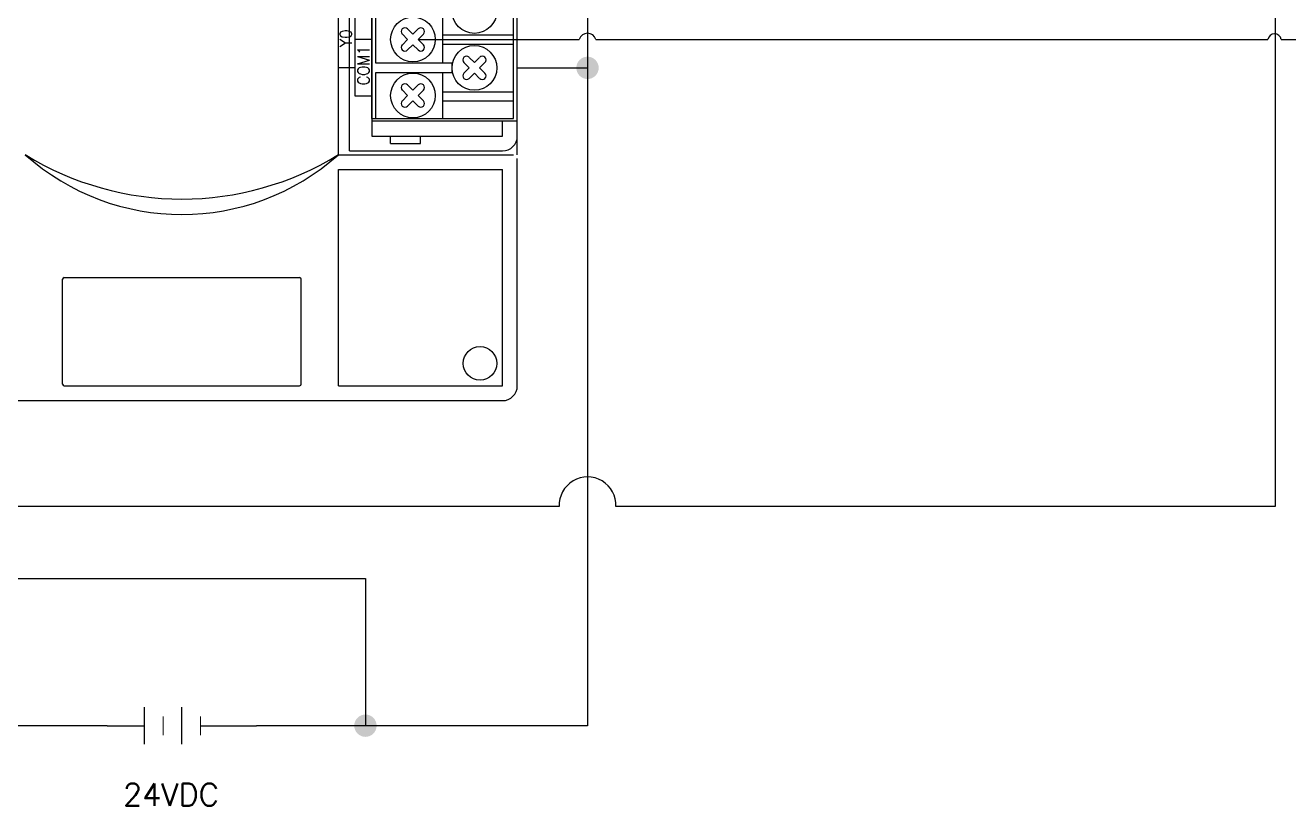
# Model space of a CAD drawing. Extents: x -221 to 865, y 200 to 912.
# Drawn here: x -61.3 to 108.2, y 199.9 to 304.6 of the extents above; entities that cross this region are included whole.
import ezdxf

# ---------------------------------------------------------------- set-up
doc = ezdxf.new("R2010")
doc.units = 0
doc.header["$MEASUREMENT"] = 0
doc.layers.get('0').update_dxf_attribs({"linetype": 'CONTINUOUS'})
doc.styles.get("Standard").update_dxf_attribs({"font": 'txt', "bigfont": 'BIGFONT'})

msp = doc.modelspace()

# ---------------------------------------------------------------- hatches: boundary and pattern name
at = {"linetype": 'Continuous'}
h = msp.add_hatch(color=256, dxfattribs=at)
h.dxf.hatch_style = 1
h.paths.add_polyline_path([(14.16, 300.39), (14.16, 298.89), (15.66, 298.89, 0.414214)])
h.paths.add_polyline_path([(15.66, 298.89), (14.16, 298.89), (14.16, 297.39, 0.414214)])
h.paths.add_polyline_path([(14.16, 298.89), (14.16, 300.39, 0.414214), (12.66, 298.89, 0.414214), (14.16, 297.39)])
h = msp.add_hatch(color=256, dxfattribs=at)
h.dxf.hatch_style = 1
h.paths.add_polyline_path([(-15.63, 212.13), (-15.63, 210.63), (-14.13, 210.63, 0.414214)])
h.paths.add_polyline_path([(-14.13, 210.63), (-15.63, 210.63), (-15.63, 209.13, 0.414214)])
h.paths.add_polyline_path([(-15.63, 210.63), (-15.63, 212.13, 0.414214), (-17.13, 210.63, 0.414214), (-15.63, 209.13)])

# ---------------------------------------------------------------- linework, layer by layer
at = {"linetype": 'Continuous', "lineweight": 30}
for p, q in [((106.41, 501.05), (106.41, 302.7)), ((14.16, 344.61), (14.16, 298.89)), ((-8.56, 302.7), (13.04, 302.7)), ((15.27, 302.7), (105.43, 302.7)), ((106.41, 302.7), (106.41, 240.04)), ((107.21, 302.7), (374.78, 302.7)), ((4.77, 298.89), (14.16, 298.89)), ((14.16, 298.89), (14.16, 210.63)), ((10.36, 240.04), (-64.94, 240.04)), ((106.41, 240.04), (17.96, 240.04)), ((-90.24, 230.37), (-15.63, 230.37)), ((-15.63, 230.37), (-15.63, 210.63)), ((-45.26, 208.13), (-45.26, 213.13)), ((-40.26, 208.13), (-40.26, 213.13)), ((-50.26, 210.63), (-219.25, 210.63)), ((-50.26, 210.63), (-45.26, 210.63)), ((-37.76, 210.63), (-30.26, 210.63)), ((14.16, 210.63), (-30.26, 210.63))]:
    msp.add_line(p, q, dxfattribs=at)
at = {"color": 7, "linetype": 'Continuous'}
for p, q in [((-17.76, 287.74), (-17.76, 474.24)), ((4.74, 287.24), (4.74, 472.24)), ((4.74, 289.74), (4.74, 472.24)), ((-14.76, 462.24), (-14.76, 289.74)), ((-14.76, 292.08), (-14.76, 461.91)), ((4.24, 292.08), (4.24, 461.91)), ((-19.26, 298.89), (-19.26, 420.81)), ((-19.26, 287.24), (-19.26, 346.24)), ((-17.01, 295.08), (-17.01, 317.94)), ((-14.26, 299.5), (-14.26, 305.9)), ((-5.26, 299.5), (-5.26, 305.9)), ((-10.68, 304.11), (-10.68, 304.11)), ((-9.97, 302.7), (-10.68, 303.41)), ((-9.26, 303.41), (-9.97, 304.11)), ((-9.26, 303.41), (-8.56, 304.11)), ((-8.56, 302.7), (-7.85, 303.41)), ((-7.85, 304.11), (-7.85, 304.11)), ((-14.76, 302.7), (-17.01, 302.7)), ((-10.68, 301.99), (-9.97, 302.7)), ((-9.97, 301.29), (-9.26, 301.99)), ((-8.56, 301.29), (-9.26, 301.99)), ((-7.85, 301.99), (-8.56, 302.7)), ((-5.26, 303.31), (4.24, 303.31)), ((-5.26, 302.09), (4.24, 302.09)), ((-10.68, 301.29), (-10.68, 301.29)), ((-7.85, 301.29), (-7.85, 301.29)), ((-2.43, 300.3), (-2.43, 300.3)), ((-1.01, 299.6), (-1.72, 300.3)), ((-1.01, 299.6), (-0.31, 300.3)), ((0.4, 300.3), (0.4, 300.3)), ((-17.01, 298.89), (-19.26, 298.89)), ((-4.01, 299.5), (-14.26, 299.5)), ((-4.01, 298.28), (-4.01, 299.5)), ((-1.72, 298.89), (-2.43, 299.6)), ((-2.43, 298.18), (-1.72, 298.89)), ((-0.31, 298.89), (0.4, 299.6)), ((0.4, 298.18), (-0.31, 298.89)), ((-14.26, 292.08), (-14.26, 298.28)), ((-14.26, 298.28), (-4.01, 298.28)), ((-5.26, 292.08), (-5.26, 298.28)), ((-2.43, 297.48), (-2.43, 297.48)), ((-1.72, 297.48), (-1.01, 298.18)), ((-0.31, 297.48), (-1.01, 298.18)), ((0.4, 297.48), (0.4, 297.48)), ((-14.76, 295.08), (-17.01, 295.08)), ((-10.68, 296.59), (-10.68, 296.59)), ((-9.97, 295.18), (-10.68, 295.89)), ((-10.68, 294.47), (-9.97, 295.18)), ((-9.26, 295.89), (-9.97, 296.59)), ((-9.26, 295.89), (-8.56, 296.59)), ((-8.56, 295.18), (-7.85, 295.89)), ((-7.85, 294.47), (-8.56, 295.18)), ((-7.85, 296.59), (-7.85, 296.59)), ((-5.26, 295.69), (4.24, 295.69)), ((-10.68, 293.77), (-10.68, 293.77)), ((-9.97, 293.77), (-9.26, 294.47)), ((-8.56, 293.77), (-9.26, 294.47)), ((-7.85, 293.77), (-7.85, 293.77)), ((-5.26, 294.47), (4.24, 294.47)), ((-14.76, 292.08), (4.24, 292.08)), ((4.74, 291.74), (-14.76, 291.74)), ((2.74, 289.74), (2.74, 291.74)), ((-14.76, 289.74), (2.74, 289.74)), ((-12.26, 288.74), (-12.26, 289.74)), ((-12.26, 288.74), (-8.26, 288.74)), ((-8.26, 288.74), (-8.26, 289.74)), ((-19.26, 287.24), (4.24, 287.24)), ((-17.76, 287.74), (2.74, 287.74)), ((4.74, 256.24), (4.74, 286.74)), ((-19.26, 285.24), (2.74, 285.24)), ((-19.26, 256.24), (-19.26, 285.24)), ((2.74, 256.24), (2.74, 285.24)), ((-56.26, 256.44), (-56.26, 270.54)), ((-56.06, 270.74), (-24.46, 270.74)), ((-24.26, 256.44), (-24.26, 270.54)), ((-56.06, 256.24), (-24.46, 256.24)), ((-19.26, 256.24), (2.74, 256.24)), ((-83.26, 254.24), (2.74, 254.24))]:
    msp.add_line(p, q, dxfattribs=at)
at = {"linetype": 'Continuous', "lineweight": 20}
for p, q in [((-42.76, 209.38), (-42.76, 211.88)), ((-37.76, 209.38), (-37.76, 211.88))]:
    msp.add_line(p, q, dxfattribs=at)
at = {"color": 7, "linetype": 'Continuous'}
for centre, radius in [((-1.01, 306.51), 3), ((-9.26, 302.7), 3), ((-1.01, 298.89), 3), ((-9.26, 295.18), 3), ((-0.26, 259.24), 2.25)]:
    msp.add_circle(centre, radius, dxfattribs=at)
for centre, radius, start, end in [((-10.33, 303.76), 0.5, 135, 225), ((-10.33, 303.76), 0.5, 45, 135), ((-8.2, 303.76), 0.5, 45, 135), ((-8.2, 303.76), 0.5, 315, 45), ((-10.33, 301.64), 0.5, 135, 225), ((-8.2, 301.64), 0.5, 315, 45), ((-10.33, 301.64), 0.5, 225, 315), ((-8.2, 301.64), 0.5, 225, 315), ((-2.08, 299.95), 0.5, 135, 225), ((-2.08, 299.95), 0.5, 45, 135), ((0.05, 299.95), 0.5, 45, 135), ((0.05, 299.95), 0.5, 315, 45), ((-10.33, 296.24), 0.5, 45, 135), ((-8.2, 296.24), 0.5, 45, 135), ((-2.08, 297.83), 0.5, 135, 225), ((-2.08, 297.83), 0.5, 225, 315), ((0.05, 297.83), 0.5, 225, 315), ((0.05, 297.83), 0.5, 315, 45), ((-10.33, 296.24), 0.5, 135, 225), ((-8.2, 296.24), 0.5, 315, 45), ((-10.33, 294.12), 0.5, 135, 225), ((-10.33, 294.12), 0.5, 225, 315), ((-8.2, 294.12), 0.5, 225, 315), ((-8.2, 294.12), 0.5, 315, 45), ((2.74, 289.74), 2, 270, 0), ((-40.26, 321.29), 40, 238.3318, 301.6682), ((-40.26, 310.72), 31.5, 228.1897, 311.8103), ((-56.06, 270.54), 0.2, 90, 180), ((-24.46, 270.54), 0.2, 0, 90), ((-56.06, 256.44), 0.2, 180, 270), ((-24.46, 256.44), 0.2, 270, 0), ((2.74, 256.24), 2, 270, 0)]:
    msp.add_arc(centre, radius, start, end, dxfattribs=at)
at = {"linetype": 'Continuous', "lineweight": 30}
for centre, radius, start, end in [((14.16, 302.37), 1.16, 16.4432, 163.5568), ((106.32, 302.57), 0.9, 8.551, 171.449), ((14.16, 240.21), 3.8, 357.4923, 182.5077)]:
    msp.add_arc(centre, radius, start, end, dxfattribs=at)

# ---------------------------------------------------------------- texts
at = {"color": 7, "linetype": 'Continuous'}
for s, width, p in [('Y0', 0.892857, (-17.46, 301.7)), ('COM1', 0.887097, (-15.09, 296.56))]:
    msp.add_text(s, height=1.6, rotation=90, dxfattribs=dict(at, width=width)).set_placement(p)
at = {"linetype": 'Continuous'}
msp.add_text('24VDC', height=3, dxfattribs=at).set_placement((-48.15, 199.89))

doc.saveas('drawing.dxf')
